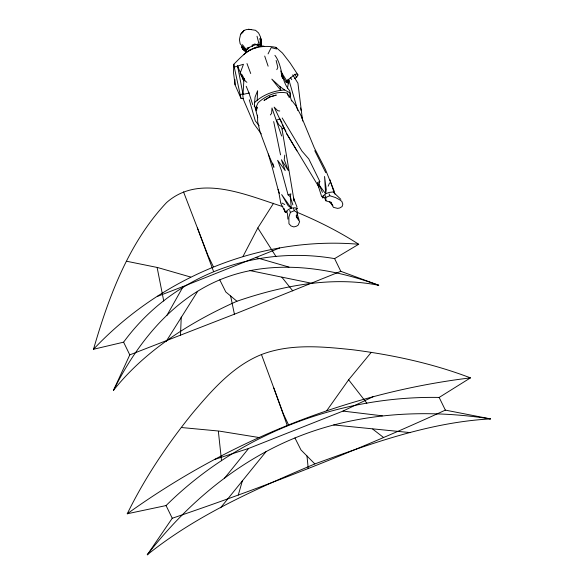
<?xml version="1.0" encoding="UTF-8"?>
<svg xmlns="http://www.w3.org/2000/svg" width="584" height="584" viewBox="0 0 584 584"><rect width="100%" height="100%" fill="white"/><g stroke="black" fill="none" stroke-linecap="round" stroke-linejoin="round"><path stroke-width="0.88" d="M180.485 335.34L181.244 317.083M254.529 102.609L257.201 100.258L257.617 90.739L255.062 97.097L254.266 106.565M263.895 46.099C251.011 45.975 242.141 55.823 233.863 64.247L233.454 72.285L235.06 84.804L240.966 98.324L243.63 98.521M243.988 78.431L243.01 94.411L249.31 92.995M243.988 78.38L243.827 81.001L237.586 66.007L234.264 67.138L240.966 98.324M260.157 42.157L260.982 45.187L261.077 39.194L260.566 37.799L259.785 38.975M284.78 155.11L284.233 159.695L288.277 170.455L281.4 159.76L285.218 170.565L277.648 160.323L281.459 170.492L288.073 194.822L290.255 196.538L292.869 204.918M257.726 45.318L260.077 44.165L260.296 39.785M334.318 191.793L329.164 192.428L325.631 193.771L326.288 189.581L324.551 176.477L325.631 193.771L322.894 196.136L322.375 197.509L322.828 197.874L324.317 197.217M322.828 197.874L323.149 195.947M287.503 88.082L288.927 80.008L287.919 79.752L288.087 83.271L286.591 81.074M251.281 29.499L246.609 29.536L244.148 30.39L240.557 34.368L239.411 39.639L240.133 43.691L246.083 50.917M297.044 212.284C318.419 221.219 339.209 231.687 358.693 244.265L334.603 258.624C254.332 244.784 171.915 276.02 123.596 342.173L93.513 349.261C108.602 297.044 128.677 242.71 166.571 202.568C199.618 173.244 247.032 195.465 282.853 206.612M282.174 117.983L301.913 151.03L308.805 158.965L319.806 181.434L319.017 184.398L322.434 192.457M242.849 47.107L241.608 46.881L242.55 49.136L246.039 51.458L242.535 47.041L242.55 49.136L245.696 51.713M238.272 495.057L242.433 480.654M289.693 210.452L290.365 212.379L288.854 217.146L288.956 223.716L291.029 225.957L293.883 226.928L296.643 226.147L298.249 225.001L299.65 221.591L296.278 216.846L297.592 212.773L296.65 209.561M260.238 42.793L260.428 44.53L260.946 40.325L260.566 37.799L260.048 39.391L260.946 40.325L260.982 45.187M260.69 42.785L260.844 42.325M242.411 44.669L246.521 50.034L247.273 47.873L249.098 47.757M240.294 72.832L243.462 64.276L237.586 66.007L243.01 94.411L242.688 93.922L240.411 94.572M328.171 186.208L329.566 182.909M276.816 69.686L277.831 67.364L276.123 60.459M287.102 81.183L288.073 82.665L286.131 82.227L286.744 80.855L294.986 74.35L297.008 74.037L297.979 74.964L296.665 77.183L294.759 78.482M252.595 46.45L251.996 45.187L254.755 43.99L257.537 44.902L258.624 42.479L257.018 36.215M113.537 390.287L129.787 354.868L237.067 313.155L340.8 271.312L378.717 285.291C331.354 275.947 281.955 285.802 236.907 301.249C190.545 322.018 145.467 350.152 113.537 390.287C137.014 343.202 172.368 298.636 222.541 278.721C272.852 258.873 329.215 267.143 378.717 285.291M257.281 108.602L256.427 106.354L258.128 102.667C265.851 95.834 276.779 90.527 287.189 93.097L289.153 97.207M127.254 513.774C144.854 477.814 167.316 444.351 192.479 413.26C211.948 390.236 232.812 366.132 261.45 354.546C290.642 343.385 322.711 346.604 353.072 349.801C393.025 354.948 432.751 363.511 470.463 377.877L439.168 397.434C338.457 395.718 237.79 434.496 166.06 505.569L127.254 513.774C228.205 441.234 346.845 392.857 470.463 377.877M268.056 53.903L271.202 47.589L276.619 48.99L275.991 47.37C264.691 45.026 252.23 46.756 243.513 54.684M243.039 256.361L257.829 227.95L273.589 203.217M166.9 315.426L183.223 286.467L279.67 247.981M197.677 291.299L166.068 341.589M147.278 554.8L172.251 518.256C265.041 486.859 356.313 450.95 445.358 410.121L490.487 418.903C429.714 422.232 371.585 443.351 314.834 463.922C256.427 488.793 197.1 514.774 147.278 554.8C186.843 503.7 238.024 460.418 298.541 436.511C359.248 412.435 426.4 408.953 490.487 418.903M326.712 410.713L348.633 379.797L371.256 352.342M289.175 97.272L290.255 95.812L290.226 92.944L284.576 89.929L279.984 86.593L271.815 79.132L280.78 90.323L284.576 89.929M270.348 114.953L271.626 113.318L271.991 108.003L281.641 136.006M265.954 451.746L220.555 507.81M245.171 51.852L248.55 47.676L255.522 44.734L259.946 45.355L262.946 46.538M224.344 478.413L248.602 448.461L342.983 411.085L373.045 396.74M246.338 50.217L248.55 47.676M241.886 32.908L244.148 30.39M243.316 31.653L240.557 34.368M93.513 349.261C161.009 277.575 259.895 235.834 358.693 244.265M257.201 100.258C263.873 94.9 272.327 91.527 280.78 90.323L279.984 86.593M246.521 50.034L247.915 49.1M325.93 200.801L325.821 197.443L329.799 195.742L335.413 197.516L339.611 199.757L341.837 201.414L342.83 204.101L342.093 206.59L339.698 207.984L337.625 208.386L333.435 207.342L330.734 202.312L325.93 200.801L324.536 197.793M254.828 48.18L256.456 47.187M290.365 212.379L294.343 210.714L297.592 212.773M319.806 181.434L317.411 182.675L325.631 193.771M287.35 211.583L285.423 212.415L280.743 203.203L278.831 192.45L272.334 167.761L268.275 154.015L260.055 131.926L257.683 121.786L257.507 115.179M282.065 128.969L284.35 127.998M295.57 209.32L297.482 208.561L297.052 208.196C292.759 206.933 287.97 208.824 285.423 212.452L284.342 209.087M157.578 296.322L183.223 286.467M260.632 43.953L261.61 43.654L261.406 41.121L261.552 42.07M288.073 194.822L290.876 193.866L290.255 196.538L291.336 208.247L288.131 205.685L281.663 194.574L291.336 208.247M215.022 459.316L248.602 448.461M257.537 44.902L260.077 44.165M249.127 50.282L250.959 49.815M333.661 424.94L410.435 432.627M181.368 427.524L219.124 431.072L259.011 437.518M342.983 411.085L382.367 415.837M279.743 110.997L277.787 110.726L274.13 107.113L286.788 133.838L318.944 187.114M248.361 29.2L255.544 30.295L258.559 32.945L260.53 37.018M249.988 270.589L312.776 283.495M126.881 261.303L157.768 267.567L190.727 277.072M256.15 257.588L288.992 267.078M261.077 39.194L260.61 38.997L260.566 37.799M243.849 48.384L244.368 48.633M239.98 73.686L242.112 74.796L245.309 81.081L246.901 82.315M281.941 202.998L284.751 204.524M244.886 50.173L241.608 46.881M372.687 429.079L383.593 437.511M236.914 301.249L225.789 291.949L219.767 279.853M275.991 47.37L282.444 53.035L290.044 62.875L297.979 74.964M340.852 199.327L333.581 192.384M314.849 463.922L300.972 449.921L294.942 437.956M245.222 49.275L242.834 47.727L244.462 49.844M243.448 48.516L246.039 51.458M329.507 201.692L332.829 205.772L330.836 202.042M281.889 277.232L292.767 290.883M259.157 125.823L255.288 120.852L249.266 99.762M348.633 379.797L366.854 403.216M291.942 100.66L295.825 105.697L300.636 114.8L314.221 147.679L325.383 169.375L334.179 191.041M261.311 133.933L253.77 123.655L243.214 99.046L242.674 93.812M256.427 106.354L257.296 107.573M296.139 215.751L299.088 220.022L297.044 213.561M294.686 74.299L296.665 77.183M274.925 55.327C282.802 65.751 280.583 80.76 289.752 90.783L290.255 95.812M257.829 227.95L276.028 256.58M240.936 75.205L242.375 77.482M280.583 70.978L286.744 80.855M292.73 74.84L297.928 83.191L302.629 121.019M290.365 77.329L291.774 79.658M286.788 133.838L296.935 150.869M285.883 131.247L283.225 126.743L282.568 124.151M281.488 74.139L286.131 82.227M281.933 122.545L279.831 118.807L276.429 120.246L278.86 124.772L281.736 127.363L294.139 201.064L293.482 197.845L297.015 207.123M314.754 150.665L325.762 172.645M439.168 397.434L445.358 410.121M334.603 258.624L340.8 271.312M123.596 342.173L129.787 354.868M166.06 505.569L172.251 518.256M213.357 266.727L208.094 255.712L183.522 191.873M288.54 424.831L283.276 413.684L261.464 354.546M242.535 47.041L242.915 47.866M268.275 154.015L273.947 167.287L272.662 163.17M246.192 86.271L248.908 92.82L252.697 104.609M285.029 211.773L283.919 208.561M334.274 192.34L334.961 194.107M329.069 193.837L329.799 195.742M324.989 195.297L325.821 197.443M287.189 93.097L288.043 95.345M246.974 63.539L250.711 73.533M197.443 228.023L213.51 271.356M273.816 388.031L287.321 425.67M286.926 212.313L287.554 214.087L287.883 219.139M293.584 208.546L294.343 210.714M264.713 56.057L268.122 66.189M329.777 179.412L333.917 192.005M289.971 95.827L291.62 100.988M317.499 183.522L321.704 196.72M278.064 189.333L279.342 193.37M237.586 66.007L238.389 68.569M297.76 110.485L288.927 80.008M260.814 43.311L260.968 43.88M254.588 105.653L257.756 117.676M300.541 107.945L301.161 110.595M256.412 108.332L256.792 109.931M234.264 67.138L233.863 64.247M273.692 121.567L280.532 154.877M230.614 295.986L234.418 314.199M281.138 72.569L281.984 76.847M157.191 267.8L163.746 301.037M281.992 75.883L282.51 78.57M255.77 107.332L256.332 110.85M242.426 76.584L242.842 79.278M218.372 431.372L221.533 460.754M306.987 455.994L308.235 468.514M301.629 116.158L301.753 117.924M234.936 79.519L235.06 84.804M269.662 96.951L264.012 100.433L269.684 97.01L276.312 95.075L269.662 96.951"/></g></svg>
